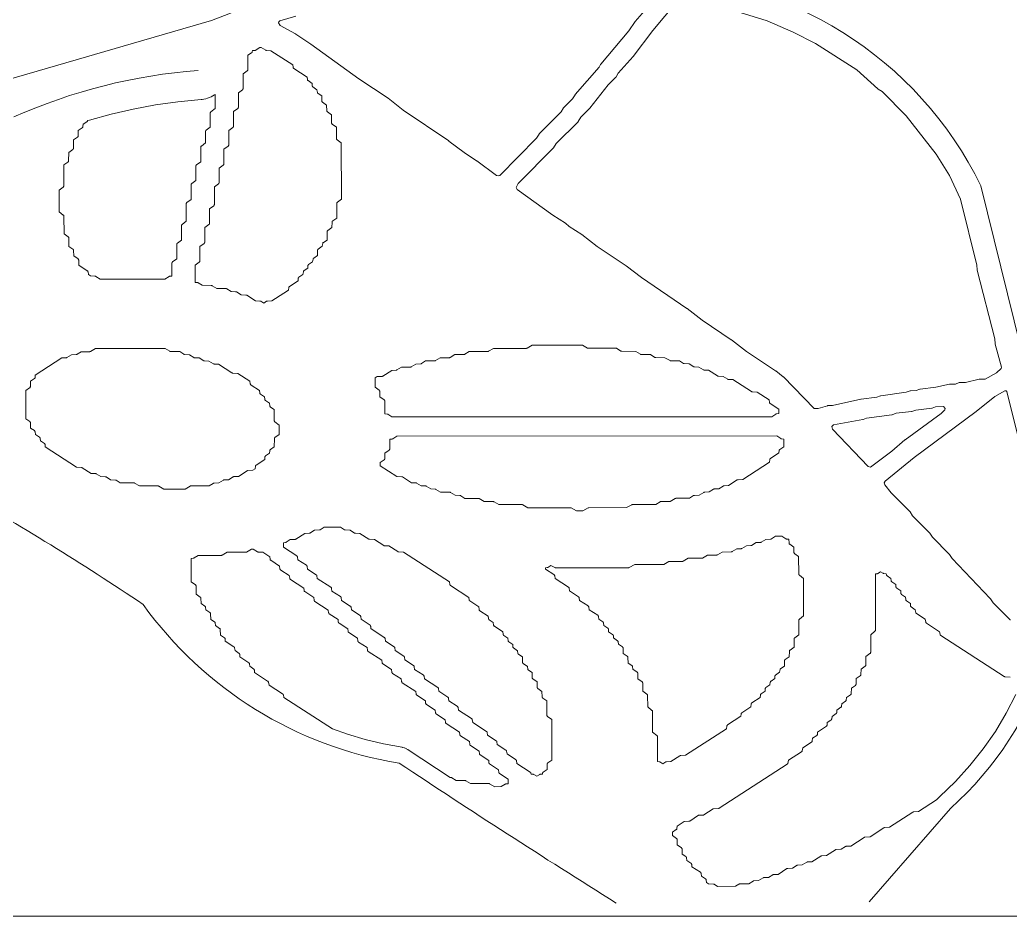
# Model space of a CAD drawing. Header units: inches. Extents: x 36 to 190, y -75 to 56.
# Drawn here: x 105.73 to 120.81, y -28.69 to -15.04 of the extents above; entities that cross this region are included whole.
import ezdxf

# ---------------------------------------------------------------- set-up
doc = ezdxf.new("R2010")
doc.units = ezdxf.units.IN
doc.layers.add('01_ORIGINAL_CAD', color=7, linetype='CONTINUOUS', lineweight=20)
doc.layers.add('03_ADDED_AREAS_SAME_COMPOSITION', color=7, linetype='CONTINUOUS', lineweight=15)

# ---------------------------------------------------------------- blocks, each defined once
blk = doc.blocks.new('05_SAND_DOLLAR')
at = {"layer": '01_ORIGINAL_CAD'}
blk.add_line((71.442, 17.312), (36.248, 17.312), dxfattribs=at)
for points in [[(53.65, 30.945, -0.14301), (60.243, 31.63, -0.286424), (65.36, 28.431), (66.481, 23.89, -0.272091), (64.9, 18.954), (63.661, 17.533)], [(53.65, 30.945), (50.4, 30.004), (48.095, 29.84), (45.427, 29.473), (42.376, 26.597), (41.758, 26.597, -0.10797), (36.248, 22.954)]]:
    blk.add_lwpolyline(points, format="xyb", dxfattribs=at)
for centre, radius, start, end in [((54.073, 21.787), 8.422, 94.2501, 114.0352), ((27.349, -15.654), 45.391, 56.1832, 60.407), ((57.468, 25.543), 5.979, 215.6658, 260.7622), ((129.159, 128.7), 131.041, 236.3299, 238.04792)]:
    blk.add_arc(centre, radius, start, end, dxfattribs=at)
at = {"layer": '03_ADDED_AREAS_SAME_COMPOSITION'}
for points in [[(60.277, 31.137), (60.101, 30.932), (60.099, 30.93), (60.003, 30.788), (59.576, 30.282), (59.574, 30.28), (59.573, 30.277), (59.552, 30.237), (59.187, 29.821), (59.184, 29.817), (59.147, 29.756), (59.013, 29.622), (59.011, 29.619), (59.009, 29.617), (58.972, 29.556), (58.64, 29.224), (58.638, 29.222), (58.637, 29.219), (58.597, 29.156), (58.038, 28.589), (58.02, 28.581), (57.99, 28.587), (57.688, 28.812), (57.686, 28.813), (57.494, 28.935), (57.263, 29.112), (57.262, 29.113), (56.569, 29.584), (56.338, 29.762), (56.337, 29.763), (55.894, 30.06), (55.163, 30.587), (55.162, 30.588), (54.932, 30.741), (54.93, 30.742), (54.695, 30.873), (54.671, 30.911), (54.676, 30.926), (54.693, 30.94), (54.935, 31.015)], [(61.631, 31.091), (62.11, 30.94), (62.502, 30.771), (62.844, 30.599), (63.474, 30.196), (63.791, 29.905), (63.795, 29.902), (63.856, 29.865), (64.223, 29.498), (64.68, 28.914), (64.881, 28.587), (65.048, 28.225), (65.299, 27.22), (65.303, 27.152), (65.303, 27.149), (65.303, 27.147), (65.573, 26.1), (65.578, 26.027), (65.578, 26.024), (65.578, 26.022), (65.673, 25.672), (65.672, 25.648), (65.596, 25.582), (65.424, 25.488), (65.34, 25.486), (65.335, 25.485), (65.128, 25.438), (65.04, 25.436), (65.038, 25.435), (65.035, 25.435), (65.032, 25.434), (64.976, 25.413), (64.89, 25.411), (64.885, 25.41), (64.677, 25.363), (64.438, 25.335), (64.435, 25.335), (64.432, 25.334), (64.376, 25.313), (64.29, 25.311), (64.288, 25.31), (64.285, 25.31), (64.282, 25.309), (64.225, 25.288), (63.838, 25.235), (63.835, 25.235), (63.832, 25.234), (63.775, 25.213), (63.538, 25.185), (63.536, 25.185), (63.103, 25.088), (63.034, 25.084), (63.031, 25.084), (63.028, 25.083), (62.882, 25.039), (62.823, 25.039), (62.356, 25.521), (62.353, 25.524), (62.238, 25.612), (62.237, 25.613), (61.794, 25.909), (61.563, 26.087), (61.562, 26.088), (61.119, 26.384), (60.888, 26.562), (60.887, 26.563), (60.194, 27.034), (59.963, 27.212), (59.962, 27.213), (59.519, 27.509), (59.288, 27.687), (59.286, 27.688), (59.095, 27.809), (59.04, 27.86), (59.036, 27.863), (58.844, 27.985), (58.305, 28.374), (58.29, 28.406), (58.317, 28.468), (58.854, 29.006), (58.856, 29.008), (58.857, 29.01), (58.897, 29.074), (59.229, 29.406), (59.231, 29.408), (59.232, 29.41), (59.272, 29.474), (59.406, 29.608), (59.408, 29.61), (59.69, 29.966), (59.806, 30.083), (59.808, 30.086), (59.81, 30.088), (59.841, 30.143), (60.068, 30.397), (60.069, 30.399), (60.366, 30.792), (60.732, 31.232)], [(65.807, 21.819), (65.806, 21.822), (65.804, 21.824), (65.547, 22.081), (65.507, 22.144), (65.506, 22.147), (65.504, 22.149), (64.922, 22.755), (64.882, 22.819), (64.881, 22.822), (64.879, 22.824), (64.622, 23.081), (64.585, 23.142), (64.583, 23.144), (64.581, 23.147), (64.322, 23.406), (64.285, 23.467), (64.283, 23.469), (64.281, 23.472), (63.996, 23.757), (63.9, 23.877), (63.888, 23.908), (63.902, 23.936), (64.345, 24.296), (65.288, 24.993), (65.289, 24.993), (65.573, 25.223), (65.723, 25.307), (65.744, 25.307), (65.758, 25.298), (66.198, 23.525)], [(65.894, 20.687), (65.747, 20.401), (65.582, 20.125), (65.397, 19.86), (65.195, 19.606), (64.974, 19.365), (64.73, 19.131), (64.729, 19.13), (64.716, 19.116), (64.715, 19.115), (64.686, 19.082), (64.412, 18.904), (64.339, 18.9), (64.336, 18.9), (64.332, 18.899), (64.329, 18.898), (64.327, 18.896), (63.97, 18.666), (63.896, 18.661), (63.893, 18.661), (63.89, 18.66), (63.887, 18.659), (63.884, 18.658), (63.674, 18.522), (63.594, 18.515), (63.591, 18.514), (63.588, 18.513), (63.586, 18.512), (63.583, 18.511), (63.38, 18.379), (63.314, 18.377), (63.311, 18.377), (63.308, 18.376), (63.305, 18.375), (63.302, 18.374), (63.232, 18.331), (63.159, 18.327), (63.156, 18.327), (63.153, 18.326), (63.15, 18.325), (63.147, 18.323), (63.011, 18.236), (62.938, 18.232), (62.934, 18.231), (62.931, 18.23), (62.928, 18.229), (62.926, 18.228), (62.79, 18.14), (62.724, 18.139), (62.721, 18.138), (62.718, 18.138), (62.715, 18.136), (62.712, 18.135), (62.643, 18.093), (62.577, 18.091), (62.574, 18.09), (62.57, 18.09), (62.567, 18.089), (62.565, 18.087), (62.495, 18.045), (62.421, 18.04), (62.418, 18.04), (62.415, 18.039), (62.412, 18.038), (62.409, 18.037), (62.274, 17.949), (62.208, 17.947), (62.205, 17.947), (62.202, 17.946), (62.199, 17.945), (62.196, 17.944), (62.126, 17.902), (62.06, 17.9), (62.057, 17.899), (62.054, 17.899), (62.051, 17.898), (62.048, 17.896), (61.978, 17.854), (61.905, 17.849), (61.902, 17.849), (61.899, 17.848), (61.896, 17.847), (61.893, 17.845), (61.831, 17.806), (61.692, 17.804), (61.689, 17.804), (61.685, 17.803), (61.682, 17.802), (61.679, 17.8), (61.625, 17.767), (61.352, 17.766), (61.302, 17.798), (61.299, 17.799), (61.296, 17.8), (61.293, 17.801), (61.29, 17.801), (61.217, 17.805), (61.183, 17.827), (61.181, 17.862), (61.18, 17.865), (61.18, 17.868), (61.178, 17.871), (61.177, 17.874), (61.175, 17.876), (61.173, 17.878), (61.17, 17.88), (61.108, 17.923), (61.103, 17.963), (61.102, 17.966), (61.101, 17.969), (61.1, 17.972), (61.098, 17.974), (61.096, 17.977), (61.094, 17.979), (61.092, 17.981), (60.961, 18.066), (60.959, 18.1), (60.958, 18.103), (60.957, 18.106), (60.956, 18.109), (60.954, 18.112), (60.953, 18.115), (60.95, 18.117), (60.948, 18.119), (60.886, 18.161), (60.88, 18.202), (60.88, 18.205), (60.879, 18.208), (60.878, 18.21), (60.876, 18.213), (60.874, 18.215), (60.872, 18.217), (60.869, 18.219), (60.813, 18.256), (60.813, 18.332), (60.812, 18.335), (60.812, 18.339), (60.811, 18.342), (60.809, 18.345), (60.807, 18.347), (60.805, 18.35), (60.802, 18.352), (60.739, 18.398), (60.738, 18.475), (60.738, 18.479), (60.737, 18.482), (60.736, 18.485), (60.735, 18.488), (60.733, 18.491), (60.731, 18.493), (60.728, 18.495), (60.665, 18.541), (60.665, 18.589), (60.725, 18.63), (60.727, 18.632), (60.729, 18.634), (60.731, 18.637), (60.733, 18.64), (60.734, 18.643), (60.735, 18.646), (60.735, 18.649), (60.738, 18.683), (60.845, 18.753), (60.918, 18.757), (60.921, 18.757), (60.924, 18.758), (60.927, 18.759), (60.93, 18.761), (61.065, 18.848), (61.131, 18.85), (61.134, 18.85), (61.138, 18.851), (61.141, 18.852), (61.144, 18.854), (61.287, 18.944), (61.367, 18.951), (61.37, 18.952), (61.373, 18.953), (61.376, 18.954), (61.379, 18.955), (62.411, 19.624), (62.413, 19.626), (62.416, 19.628), (62.418, 19.63), (62.419, 19.633), (62.421, 19.636), (62.421, 19.639), (62.431, 19.685), (62.632, 19.815), (62.634, 19.817), (62.637, 19.819), (62.639, 19.821), (62.64, 19.824), (62.642, 19.827), (62.642, 19.83), (62.652, 19.876), (62.784, 19.962), (62.786, 19.964), (62.789, 19.966), (62.791, 19.968), (62.792, 19.971), (62.794, 19.974), (62.795, 19.977), (62.795, 19.98), (62.8, 20.02), (62.862, 20.062), (62.864, 20.064), (62.867, 20.067), (62.869, 20.069), (62.87, 20.072), (62.871, 20.075), (62.872, 20.078), (62.873, 20.081), (62.875, 20.116), (63.009, 20.205), (63.011, 20.207), (63.014, 20.21), (63.016, 20.212), (63.017, 20.215), (63.019, 20.218), (63.02, 20.221), (63.02, 20.225), (63.022, 20.259), (63.079, 20.296), (63.081, 20.298), (63.083, 20.3), (63.085, 20.302), (63.087, 20.305), (63.088, 20.308), (63.089, 20.311), (63.09, 20.314), (63.095, 20.354), (63.156, 20.396), (63.159, 20.398), (63.161, 20.401), (63.163, 20.403), (63.165, 20.406), (63.166, 20.409), (63.167, 20.412), (63.167, 20.415), (63.169, 20.45), (63.23, 20.492), (63.232, 20.494), (63.235, 20.496), (63.237, 20.499), (63.238, 20.502), (63.239, 20.505), (63.24, 20.508), (63.241, 20.511), (63.243, 20.545), (63.299, 20.583), (63.302, 20.584), (63.304, 20.586), (63.306, 20.589), (63.307, 20.591), (63.309, 20.594), (63.31, 20.597), (63.31, 20.6), (63.316, 20.641), (63.377, 20.683), (63.38, 20.685), (63.382, 20.687), (63.384, 20.69), (63.386, 20.693), (63.387, 20.696), (63.387, 20.699), (63.388, 20.703), (63.39, 20.785), (63.45, 20.826), (63.453, 20.828), (63.455, 20.831), (63.457, 20.833), (63.459, 20.836), (63.46, 20.839), (63.461, 20.843), (63.461, 20.846), (63.464, 20.928), (63.524, 20.969), (63.526, 20.971), (63.529, 20.974), (63.531, 20.976), (63.532, 20.979), (63.534, 20.982), (63.534, 20.986), (63.535, 20.989), (63.537, 21.071), (63.6, 21.118), (63.603, 21.12), (63.605, 21.122), (63.607, 21.125), (63.608, 21.128), (63.609, 21.131), (63.61, 21.135), (63.61, 21.138), (63.611, 21.263), (63.673, 21.309), (63.676, 21.311), (63.678, 21.313), (63.68, 21.316), (63.682, 21.319), (63.683, 21.322), (63.683, 21.326), (63.684, 21.329), (63.684, 21.597), (63.748, 21.649), (63.75, 21.651), (63.752, 21.653), (63.754, 21.656), (63.755, 21.659), (63.756, 21.662), (63.757, 21.665), (63.757, 21.668), (63.755, 22.524), (63.779, 22.525), (63.782, 22.525), (63.785, 22.526), (63.788, 22.527), (63.791, 22.529), (63.835, 22.555), (63.866, 22.535), (63.869, 22.533), (63.873, 22.532), (63.877, 22.531), (63.921, 22.526), (63.924, 22.507), (63.925, 22.504), (63.926, 22.501), (63.928, 22.498), (63.93, 22.496), (63.932, 22.493), (63.935, 22.491), (63.992, 22.454), (63.994, 22.42), (63.994, 22.417), (63.995, 22.413), (63.997, 22.41), (63.998, 22.408), (64, 22.405), (64.002, 22.403), (64.005, 22.401), (64.066, 22.359), (64.068, 22.324), (64.069, 22.321), (64.069, 22.318), (64.071, 22.315), (64.072, 22.312), (64.074, 22.31), (64.076, 22.307), (64.079, 22.305), (64.14, 22.264), (64.142, 22.229), (64.143, 22.226), (64.144, 22.223), (64.145, 22.22), (64.146, 22.217), (64.148, 22.214), (64.151, 22.212), (64.153, 22.21), (64.214, 22.168), (64.216, 22.134), (64.217, 22.13), (64.218, 22.127), (64.219, 22.124), (64.22, 22.121), (64.222, 22.119), (64.225, 22.117), (64.227, 22.115), (64.288, 22.073), (64.291, 22.038), (64.291, 22.035), (64.292, 22.032), (64.293, 22.029), (64.295, 22.026), (64.297, 22.024), (64.299, 22.021), (64.301, 22.019), (64.363, 21.977), (64.369, 21.936), (64.369, 21.933), (64.37, 21.931), (64.372, 21.928), (64.373, 21.925), (64.375, 21.923), (64.377, 21.921), (64.38, 21.919), (64.512, 21.833), (64.522, 21.787), (64.523, 21.784), (64.524, 21.781), (64.526, 21.779), (64.528, 21.776), (64.531, 21.774), (64.533, 21.772), (64.733, 21.643), (64.739, 21.603), (64.739, 21.6), (64.74, 21.597), (64.742, 21.594), (64.743, 21.591), (64.745, 21.589), (64.748, 21.587), (64.75, 21.585), (65.717, 20.961), (65.72, 20.96), (65.722, 20.959), (65.725, 20.958), (65.728, 20.957), (65.808, 20.95)]]:
    blk.add_lwpolyline(points, dxfattribs=at)
for points in [[(54.478, 30.493), (54.481, 30.491), (54.484, 30.49), (54.487, 30.489), (54.49, 30.489), (54.556, 30.487), (54.886, 30.274), (54.892, 30.234), (54.892, 30.231), (54.893, 30.228), (54.894, 30.226), (54.896, 30.223), (54.898, 30.221), (54.9, 30.219), (54.903, 30.217), (55.107, 30.084), (55.11, 30.05), (55.11, 30.047), (55.111, 30.043), (55.112, 30.041), (55.114, 30.038), (55.116, 30.035), (55.118, 30.033), (55.121, 30.031), (55.181, 29.989), (55.184, 29.954), (55.184, 29.951), (55.185, 29.948), (55.186, 29.945), (55.188, 29.942), (55.19, 29.94), (55.192, 29.937), (55.195, 29.935), (55.256, 29.893), (55.262, 29.853), (55.263, 29.85), (55.264, 29.847), (55.265, 29.844), (55.266, 29.842), (55.268, 29.839), (55.271, 29.837), (55.273, 29.835), (55.329, 29.799), (55.33, 29.722), (55.33, 29.719), (55.331, 29.716), (55.332, 29.713), (55.333, 29.71), (55.335, 29.707), (55.338, 29.705), (55.34, 29.702), (55.403, 29.656), (55.406, 29.574), (55.407, 29.57), (55.408, 29.567), (55.409, 29.564), (55.41, 29.561), (55.412, 29.558), (55.415, 29.556), (55.417, 29.554), (55.477, 29.513), (55.479, 29.388), (55.479, 29.385), (55.479, 29.382), (55.481, 29.379), (55.482, 29.376), (55.484, 29.373), (55.486, 29.371), (55.489, 29.368), (55.552, 29.322), (55.553, 29.15), (55.553, 29.147), (55.554, 29.143), (55.555, 29.14), (55.557, 29.137), (55.559, 29.135), (55.561, 29.132), (55.563, 29.13), (55.626, 29.084), (55.629, 28.225), (55.566, 28.179), (55.564, 28.176), (55.561, 28.174), (55.56, 28.171), (55.558, 28.168), (55.557, 28.165), (55.556, 28.162), (55.556, 28.158), (55.556, 27.939), (55.496, 27.898), (55.494, 27.896), (55.491, 27.893), (55.489, 27.891), (55.488, 27.888), (55.486, 27.884), (55.486, 27.881), (55.485, 27.878), (55.483, 27.795), (55.42, 27.749), (55.417, 27.747), (55.415, 27.744), (55.413, 27.742), (55.412, 27.739), (55.411, 27.736), (55.41, 27.732), (55.41, 27.729), (55.409, 27.605), (55.354, 27.568), (55.351, 27.567), (55.349, 27.565), (55.347, 27.562), (55.345, 27.56), (55.344, 27.557), (55.343, 27.554), (55.343, 27.551), (55.337, 27.51), (55.276, 27.468), (55.273, 27.466), (55.271, 27.464), (55.269, 27.461), (55.267, 27.458), (55.266, 27.455), (55.265, 27.452), (55.265, 27.448), (55.263, 27.367), (55.207, 27.33), (55.204, 27.328), (55.202, 27.326), (55.2, 27.324), (55.199, 27.321), (55.197, 27.318), (55.196, 27.315), (55.196, 27.312), (55.19, 27.272), (55.129, 27.23), (55.126, 27.228), (55.124, 27.225), (55.122, 27.223), (55.121, 27.22), (55.119, 27.217), (55.119, 27.214), (55.118, 27.211), (55.116, 27.176), (55.06, 27.139), (55.057, 27.137), (55.055, 27.135), (55.053, 27.133), (55.051, 27.13), (55.05, 27.127), (55.049, 27.124), (55.049, 27.121), (55.043, 27.081), (54.982, 27.039), (54.979, 27.037), (54.977, 27.034), (54.975, 27.032), (54.973, 27.029), (54.972, 27.026), (54.971, 27.023), (54.971, 27.02), (54.969, 26.985), (54.839, 26.9), (54.836, 26.898), (54.834, 26.896), (54.832, 26.894), (54.831, 26.891), (54.829, 26.889), (54.828, 26.886), (54.828, 26.883), (54.822, 26.843), (54.623, 26.713), (54.567, 26.677), (54.502, 26.676), (54.499, 26.675), (54.496, 26.675), (54.493, 26.673), (54.49, 26.672), (54.445, 26.645), (54.4, 26.672), (54.397, 26.673), (54.394, 26.674), (54.391, 26.675), (54.388, 26.675), (54.322, 26.677), (54.186, 26.764), (54.183, 26.766), (54.18, 26.767), (54.177, 26.768), (54.174, 26.768), (54.1, 26.772), (54.03, 26.815), (54.028, 26.816), (54.025, 26.817), (54.021, 26.818), (54.018, 26.818), (53.952, 26.82), (53.883, 26.862), (53.88, 26.864), (53.877, 26.865), (53.873, 26.866), (53.87, 26.866), (53.73, 26.868), (53.661, 26.91), (53.658, 26.912), (53.655, 26.913), (53.652, 26.913), (53.648, 26.914), (53.509, 26.916), (53.447, 26.955), (53.444, 26.956), (53.441, 26.958), (53.439, 26.958), (53.436, 26.959), (53.403, 26.961), (53.402, 27.222), (53.465, 27.268), (53.467, 27.27), (53.47, 27.273), (53.472, 27.276), (53.473, 27.279), (53.474, 27.282), (53.475, 27.285), (53.475, 27.288), (53.475, 27.508), (53.538, 27.554), (53.54, 27.557), (53.543, 27.559), (53.545, 27.562), (53.546, 27.565), (53.547, 27.568), (53.548, 27.571), (53.548, 27.575), (53.548, 27.795), (53.611, 27.841), (53.613, 27.843), (53.616, 27.845), (53.618, 27.848), (53.619, 27.851), (53.62, 27.854), (53.621, 27.858), (53.621, 27.861), (53.621, 28.081), (53.684, 28.127), (53.686, 28.129), (53.689, 28.132), (53.691, 28.134), (53.692, 28.137), (53.693, 28.141), (53.694, 28.144), (53.694, 28.147), (53.694, 28.415), (53.757, 28.461), (53.759, 28.463), (53.762, 28.466), (53.763, 28.469), (53.765, 28.472), (53.766, 28.475), (53.767, 28.478), (53.767, 28.481), (53.767, 28.701), (53.83, 28.747), (53.832, 28.75), (53.835, 28.752), (53.836, 28.755), (53.838, 28.758), (53.839, 28.761), (53.84, 28.764), (53.84, 28.768), (53.84, 28.988), (53.903, 29.034), (53.905, 29.036), (53.908, 29.038), (53.909, 29.041), (53.911, 29.044), (53.912, 29.047), (53.913, 29.051), (53.913, 29.054), (53.913, 29.274), (53.976, 29.32), (53.978, 29.322), (53.981, 29.325), (53.982, 29.327), (53.984, 29.33), (53.985, 29.334), (53.986, 29.337), (53.986, 29.34), (53.986, 29.56), (54.049, 29.606), (54.051, 29.609), (54.054, 29.611), (54.055, 29.614), (54.057, 29.617), (54.058, 29.62), (54.059, 29.623), (54.059, 29.627), (54.059, 29.847), (54.122, 29.893), (54.124, 29.895), (54.126, 29.897), (54.128, 29.9), (54.13, 29.903), (54.131, 29.906), (54.132, 29.91), (54.132, 29.913), (54.132, 30.133), (54.195, 30.179), (54.197, 30.181), (54.199, 30.184), (54.201, 30.186), (54.203, 30.189), (54.204, 30.193), (54.205, 30.196), (54.205, 30.199), (54.205, 30.419), (54.261, 30.455), (54.263, 30.457), (54.266, 30.459), (54.268, 30.462), (54.269, 30.465), (54.27, 30.468), (54.271, 30.471), (54.274, 30.488), (54.303, 30.489), (54.306, 30.489), (54.309, 30.49), (54.312, 30.491), (54.315, 30.492), (54.384, 30.535), (54.409, 30.535)], [(51.764, 29.422), (51.792, 29.431), (52.124, 29.522), (52.459, 29.599), (52.797, 29.661), (53.138, 29.709), (53.491, 29.743), (53.492, 29.743), (53.506, 29.745), (53.507, 29.745), (53.533, 29.749), (53.535, 29.749), (53.563, 29.756), (53.564, 29.756), (53.589, 29.764), (53.591, 29.764), (53.618, 29.774), (53.619, 29.775), (53.643, 29.786), (53.645, 29.786), (53.67, 29.8), (53.671, 29.801), (53.694, 29.815), (53.695, 29.815), (53.705, 29.822), (53.705, 29.607), (53.641, 29.556), (53.638, 29.553), (53.636, 29.551), (53.634, 29.548), (53.633, 29.545), (53.632, 29.542), (53.631, 29.539), (53.631, 29.536), (53.632, 29.321), (53.569, 29.275), (53.567, 29.273), (53.564, 29.27), (53.562, 29.268), (53.561, 29.265), (53.56, 29.262), (53.559, 29.258), (53.559, 29.255), (53.559, 29.083), (53.496, 29.036), (53.493, 29.034), (53.491, 29.032), (53.489, 29.029), (53.488, 29.026), (53.487, 29.023), (53.486, 29.02), (53.486, 29.016), (53.486, 28.796), (53.423, 28.75), (53.42, 28.748), (53.418, 28.746), (53.416, 28.743), (53.415, 28.74), (53.414, 28.737), (53.413, 28.733), (53.413, 28.73), (53.413, 28.51), (53.35, 28.464), (53.347, 28.462), (53.345, 28.459), (53.343, 28.456), (53.342, 28.453), (53.341, 28.45), (53.34, 28.447), (53.34, 28.444), (53.34, 28.224), (53.277, 28.177), (53.274, 28.175), (53.272, 28.173), (53.27, 28.17), (53.269, 28.167), (53.268, 28.164), (53.267, 28.161), (53.267, 28.157), (53.267, 27.89), (53.204, 27.843), (53.202, 27.841), (53.199, 27.839), (53.197, 27.836), (53.196, 27.833), (53.195, 27.83), (53.194, 27.827), (53.194, 27.823), (53.194, 27.603), (53.131, 27.557), (53.129, 27.555), (53.126, 27.553), (53.124, 27.55), (53.123, 27.547), (53.122, 27.544), (53.121, 27.54), (53.121, 27.537), (53.121, 27.317), (53.058, 27.271), (53.056, 27.269), (53.053, 27.266), (53.051, 27.263), (53.05, 27.26), (53.049, 27.257), (53.048, 27.254), (53.048, 27.251), (53.048, 27.057), (53.015, 27.054), (53.012, 27.054), (53.009, 27.053), (53.007, 27.052), (53.004, 27.05), (52.942, 27.011), (51.958, 27.01), (51.888, 27.052), (51.885, 27.054), (51.882, 27.055), (51.879, 27.056), (51.876, 27.056), (51.81, 27.058), (51.776, 27.08), (51.771, 27.12), (51.77, 27.123), (51.769, 27.126), (51.768, 27.129), (51.766, 27.131), (51.764, 27.134), (51.762, 27.136), (51.76, 27.137), (51.63, 27.222), (51.629, 27.298), (51.629, 27.301), (51.628, 27.305), (51.627, 27.308), (51.625, 27.311), (51.623, 27.313), (51.621, 27.316), (51.619, 27.318), (51.555, 27.364), (51.552, 27.447), (51.552, 27.45), (51.551, 27.453), (51.55, 27.456), (51.548, 27.459), (51.546, 27.462), (51.544, 27.464), (51.541, 27.466), (51.481, 27.508), (51.48, 27.632), (51.48, 27.635), (51.479, 27.638), (51.478, 27.642), (51.477, 27.645), (51.475, 27.647), (51.473, 27.65), (51.47, 27.652), (51.407, 27.698), (51.405, 27.966), (51.405, 27.969), (51.404, 27.972), (51.403, 27.976), (51.402, 27.978), (51.4, 27.981), (51.398, 27.984), (51.395, 27.986), (51.332, 28.032), (51.331, 28.366), (51.394, 28.412), (51.396, 28.414), (51.399, 28.417), (51.4, 28.42), (51.402, 28.423), (51.403, 28.426), (51.404, 28.429), (51.404, 28.432), (51.404, 28.748), (51.464, 28.789), (51.466, 28.791), (51.469, 28.793), (51.471, 28.796), (51.472, 28.799), (51.473, 28.802), (51.474, 28.805), (51.474, 28.809), (51.477, 28.939), (51.54, 28.985), (51.542, 28.987), (51.545, 28.99), (51.546, 28.992), (51.548, 28.995), (51.549, 28.998), (51.55, 29.002), (51.55, 29.005), (51.55, 29.129), (51.61, 29.17), (51.613, 29.172), (51.615, 29.175), (51.617, 29.178), (51.619, 29.181), (51.62, 29.184), (51.621, 29.187), (51.621, 29.19), (51.623, 29.272), (51.684, 29.314), (51.686, 29.316), (51.688, 29.318), (51.69, 29.32), (51.692, 29.323), (51.693, 29.326), (51.694, 29.329), (51.694, 29.333), (51.696, 29.367), (51.753, 29.404), (51.755, 29.406), (51.758, 29.408), (51.759, 29.411), (51.761, 29.413), (51.762, 29.416), (51.763, 29.419)], [(52.946, 25.953), (53.015, 25.911), (53.018, 25.91), (53.021, 25.909), (53.024, 25.908), (53.028, 25.908), (53.167, 25.906), (53.229, 25.866), (53.232, 25.865), (53.235, 25.864), (53.238, 25.863), (53.241, 25.863), (53.314, 25.858), (53.384, 25.816), (53.387, 25.814), (53.39, 25.813), (53.393, 25.813), (53.397, 25.812), (53.463, 25.811), (53.532, 25.768), (53.535, 25.767), (53.538, 25.766), (53.541, 25.765), (53.545, 25.765), (53.61, 25.763), (53.68, 25.721), (53.683, 25.719), (53.686, 25.718), (53.689, 25.717), (53.692, 25.717), (53.758, 25.715), (53.962, 25.584), (53.964, 25.582), (53.967, 25.581), (53.97, 25.58), (53.973, 25.58), (54.053, 25.573), (54.236, 25.455), (54.241, 25.415), (54.242, 25.412), (54.243, 25.409), (54.244, 25.406), (54.246, 25.404), (54.248, 25.401), (54.25, 25.399), (54.252, 25.397), (54.383, 25.312), (54.385, 25.278), (54.386, 25.275), (54.387, 25.272), (54.388, 25.269), (54.39, 25.266), (54.391, 25.263), (54.394, 25.261), (54.396, 25.259), (54.457, 25.217), (54.46, 25.183), (54.46, 25.179), (54.461, 25.176), (54.462, 25.173), (54.464, 25.171), (54.466, 25.168), (54.468, 25.166), (54.47, 25.164), (54.532, 25.121), (54.538, 25.081), (54.538, 25.078), (54.539, 25.075), (54.541, 25.072), (54.542, 25.07), (54.544, 25.067), (54.546, 25.065), (54.549, 25.063), (54.605, 25.027), (54.606, 24.855), (54.606, 24.852), (54.607, 24.849), (54.608, 24.845), (54.609, 24.842), (54.611, 24.84), (54.614, 24.837), (54.616, 24.835), (54.679, 24.789), (54.68, 24.646), (54.617, 24.6), (54.614, 24.597), (54.612, 24.595), (54.61, 24.592), (54.609, 24.589), (54.608, 24.586), (54.607, 24.583), (54.607, 24.579), (54.606, 24.455), (54.547, 24.414), (54.544, 24.412), (54.542, 24.41), (54.54, 24.407), (54.538, 24.404), (54.537, 24.401), (54.536, 24.398), (54.536, 24.395), (54.534, 24.36), (54.473, 24.319), (54.47, 24.317), (54.468, 24.314), (54.466, 24.312), (54.465, 24.309), (54.463, 24.306), (54.463, 24.303), (54.462, 24.3), (54.46, 24.265), (54.33, 24.18), (54.328, 24.178), (54.325, 24.176), (54.323, 24.174), (54.322, 24.171), (54.32, 24.169), (54.319, 24.166), (54.319, 24.163), (54.314, 24.123), (54.279, 24.1), (54.206, 24.096), (54.203, 24.096), (54.2, 24.095), (54.197, 24.094), (54.194, 24.092), (54.059, 24.005), (53.993, 24.003), (53.99, 24.003), (53.987, 24.002), (53.984, 24.001), (53.981, 24), (53.911, 23.957), (53.845, 23.955), (53.842, 23.955), (53.839, 23.954), (53.836, 23.953), (53.833, 23.952), (53.763, 23.909), (53.69, 23.905), (53.687, 23.905), (53.684, 23.904), (53.681, 23.903), (53.678, 23.901), (53.616, 23.862), (53.337, 23.861), (53.334, 23.861), (53.331, 23.861), (53.328, 23.859), (53.325, 23.858), (53.248, 23.814), (52.927, 23.814), (52.849, 23.858), (52.846, 23.859), (52.843, 23.86), (52.84, 23.861), (52.837, 23.861), (52.557, 23.861), (52.48, 23.905), (52.477, 23.907), (52.474, 23.908), (52.471, 23.908), (52.468, 23.909), (52.262, 23.909), (52.201, 23.948), (52.198, 23.95), (52.195, 23.951), (52.192, 23.952), (52.189, 23.952), (52.115, 23.956), (52.045, 23.999), (52.042, 24), (52.039, 24.001), (52.036, 24.002), (52.033, 24.002), (51.967, 24.004), (51.897, 24.046), (51.894, 24.048), (51.891, 24.049), (51.888, 24.05), (51.885, 24.05), (51.819, 24.052), (51.683, 24.139), (51.68, 24.14), (51.677, 24.142), (51.674, 24.142), (51.671, 24.143), (51.598, 24.147), (51.12, 24.455), (51.118, 24.489), (51.118, 24.492), (51.117, 24.495), (51.115, 24.498), (51.114, 24.501), (51.112, 24.504), (51.11, 24.506), (51.107, 24.508), (51.046, 24.55), (51.044, 24.584), (51.043, 24.588), (51.043, 24.591), (51.041, 24.594), (51.04, 24.596), (51.038, 24.599), (51.036, 24.601), (51.033, 24.603), (50.971, 24.646), (50.966, 24.686), (50.965, 24.689), (50.964, 24.692), (50.963, 24.695), (50.961, 24.697), (50.959, 24.7), (50.957, 24.702), (50.955, 24.704), (50.898, 24.74), (50.895, 24.822), (50.895, 24.825), (50.894, 24.829), (50.893, 24.832), (50.892, 24.835), (50.89, 24.837), (50.887, 24.84), (50.885, 24.842), (50.825, 24.883), (50.823, 25.312), (50.883, 25.353), (50.886, 25.355), (50.888, 25.357), (50.89, 25.36), (50.892, 25.363), (50.893, 25.366), (50.893, 25.369), (50.894, 25.373), (50.896, 25.455), (50.956, 25.496), (50.959, 25.498), (50.961, 25.5), (50.963, 25.503), (50.965, 25.506), (50.966, 25.509), (50.967, 25.512), (50.967, 25.515), (50.969, 25.549), (51.371, 25.81), (51.436, 25.811), (51.44, 25.812), (51.443, 25.812), (51.446, 25.814), (51.449, 25.815), (51.518, 25.858), (51.592, 25.862), (51.595, 25.862), (51.598, 25.863), (51.601, 25.864), (51.604, 25.866), (51.666, 25.905), (51.797, 25.905), (51.8, 25.906), (51.803, 25.906), (51.806, 25.907), (51.809, 25.909), (51.886, 25.953)], [(59.297, 26.004), (59.374, 25.96), (59.377, 25.959), (59.38, 25.958), (59.383, 25.957), (59.386, 25.957), (59.813, 25.957), (59.883, 25.915), (59.886, 25.913), (59.889, 25.912), (59.892, 25.911), (59.895, 25.911), (60.109, 25.909), (60.178, 25.867), (60.181, 25.865), (60.184, 25.864), (60.187, 25.864), (60.191, 25.863), (60.33, 25.861), (60.4, 25.819), (60.403, 25.818), (60.406, 25.817), (60.409, 25.816), (60.412, 25.816), (60.552, 25.814), (60.63, 25.77), (60.633, 25.768), (60.636, 25.767), (60.639, 25.767), (60.642, 25.767), (60.774, 25.766), (60.836, 25.727), (60.838, 25.725), (60.841, 25.724), (60.844, 25.723), (60.847, 25.723), (60.921, 25.719), (60.991, 25.676), (60.994, 25.675), (60.997, 25.674), (61, 25.673), (61.003, 25.673), (61.069, 25.671), (61.139, 25.629), (61.142, 25.627), (61.145, 25.626), (61.148, 25.626), (61.151, 25.625), (61.217, 25.623), (61.353, 25.536), (61.356, 25.535), (61.359, 25.534), (61.362, 25.533), (61.365, 25.532), (61.439, 25.528), (61.509, 25.486), (61.511, 25.484), (61.514, 25.483), (61.518, 25.483), (61.521, 25.482), (61.586, 25.48), (61.871, 25.298), (61.873, 25.296), (61.876, 25.295), (61.879, 25.294), (61.883, 25.294), (61.956, 25.29), (62.138, 25.172), (62.144, 25.132), (62.144, 25.129), (62.145, 25.126), (62.147, 25.124), (62.148, 25.121), (62.15, 25.119), (62.152, 25.117), (62.155, 25.115), (62.285, 25.031), (62.285, 24.962), (62.252, 24.959), (62.249, 24.958), (62.246, 24.958), (62.244, 24.957), (62.241, 24.955), (62.179, 24.916), (61.318, 24.915), (56.395, 24.913), (56.333, 24.952), (56.33, 24.954), (56.327, 24.955), (56.325, 24.956), (56.322, 24.956), (56.289, 24.959), (56.288, 25.153), (56.287, 25.156), (56.287, 25.16), (56.286, 25.163), (56.284, 25.166), (56.282, 25.168), (56.28, 25.171), (56.277, 25.173), (56.214, 25.219), (56.211, 25.302), (56.211, 25.305), (56.21, 25.308), (56.209, 25.311), (56.207, 25.314), (56.205, 25.317), (56.203, 25.319), (56.2, 25.322), (56.14, 25.363), (56.14, 25.505), (56.172, 25.526), (56.245, 25.53), (56.248, 25.53), (56.252, 25.531), (56.254, 25.532), (56.257, 25.534), (56.393, 25.621), (56.459, 25.623), (56.462, 25.623), (56.465, 25.624), (56.468, 25.625), (56.471, 25.627), (56.54, 25.669), (56.68, 25.671), (56.683, 25.671), (56.686, 25.672), (56.689, 25.673), (56.692, 25.674), (56.762, 25.717), (56.835, 25.721), (56.839, 25.722), (56.842, 25.722), (56.845, 25.723), (56.847, 25.725), (56.909, 25.764), (57.049, 25.766), (57.052, 25.767), (57.055, 25.767), (57.058, 25.768), (57.061, 25.77), (57.13, 25.812), (57.27, 25.814), (57.273, 25.814), (57.276, 25.815), (57.28, 25.816), (57.283, 25.818), (57.352, 25.86), (57.491, 25.862), (57.495, 25.862), (57.498, 25.863), (57.501, 25.864), (57.504, 25.866), (57.573, 25.908), (57.852, 25.908), (57.855, 25.909), (57.859, 25.909), (57.862, 25.91), (57.865, 25.912), (57.942, 25.956), (58.443, 25.956), (58.446, 25.957), (58.449, 25.957), (58.452, 25.958), (58.455, 25.96), (58.532, 26.004)], [(63.101, 24.727), (63.091, 24.764), (63.116, 24.791), (63.563, 24.871), (63.566, 24.871), (63.568, 24.872), (63.619, 24.892), (64.006, 24.944), (64.009, 24.945), (64.012, 24.946), (64.069, 24.967), (64.306, 24.994), (64.309, 24.995), (64.312, 24.996), (64.369, 25.017), (64.612, 25.046), (64.615, 25.046), (64.618, 25.047), (64.668, 25.067), (64.792, 25.073), (64.819, 25.043), (64.813, 25.02), (64.756, 24.965), (64.206, 24.562), (64.205, 24.561), (64.006, 24.39), (63.679, 24.149), (63.643, 24.16)], [(62.254, 24.622), (62.316, 24.582), (62.318, 24.581), (62.321, 24.58), (62.324, 24.579), (62.327, 24.579), (62.36, 24.576), (62.36, 24.459), (62.3, 24.418), (62.298, 24.416), (62.296, 24.413), (62.294, 24.411), (62.292, 24.408), (62.291, 24.405), (62.29, 24.402), (62.29, 24.399), (62.287, 24.364), (62.157, 24.28), (62.155, 24.278), (62.153, 24.276), (62.151, 24.273), (62.149, 24.271), (62.148, 24.268), (62.147, 24.265), (62.146, 24.262), (62.141, 24.222), (61.738, 23.961), (61.665, 23.957), (61.662, 23.956), (61.659, 23.956), (61.656, 23.954), (61.653, 23.953), (61.517, 23.866), (61.452, 23.864), (61.449, 23.863), (61.446, 23.863), (61.443, 23.862), (61.44, 23.86), (61.37, 23.818), (61.304, 23.816), (61.301, 23.816), (61.298, 23.815), (61.295, 23.814), (61.292, 23.812), (61.223, 23.77), (61.157, 23.768), (61.154, 23.768), (61.15, 23.767), (61.147, 23.766), (61.145, 23.764), (61.075, 23.722), (61.001, 23.718), (60.998, 23.717), (60.995, 23.717), (60.992, 23.715), (60.989, 23.714), (60.928, 23.675), (60.723, 23.674), (60.719, 23.674), (60.716, 23.673), (60.713, 23.672), (60.71, 23.671), (60.633, 23.627), (60.493, 23.625), (60.49, 23.624), (60.486, 23.624), (60.483, 23.623), (60.48, 23.621), (60.411, 23.579), (60.058, 23.578), (60.055, 23.578), (60.052, 23.577), (60.049, 23.576), (60.046, 23.575), (59.969, 23.531), (59.394, 23.53), (59.391, 23.53), (59.387, 23.529), (59.384, 23.528), (59.381, 23.527), (59.304, 23.483), (59.205, 23.483), (59.127, 23.527), (59.124, 23.528), (59.121, 23.529), (59.118, 23.53), (59.115, 23.53), (58.466, 23.53), (58.389, 23.574), (58.386, 23.576), (58.383, 23.577), (58.379, 23.577), (58.376, 23.577), (58.023, 23.578), (57.954, 23.62), (57.951, 23.621), (57.948, 23.622), (57.945, 23.623), (57.941, 23.623), (57.801, 23.625), (57.724, 23.669), (57.721, 23.671), (57.718, 23.672), (57.715, 23.672), (57.711, 23.673), (57.506, 23.673), (57.444, 23.712), (57.442, 23.714), (57.439, 23.715), (57.435, 23.716), (57.432, 23.716), (57.359, 23.72), (57.289, 23.763), (57.286, 23.764), (57.283, 23.765), (57.279, 23.766), (57.276, 23.766), (57.137, 23.768), (57.067, 23.81), (57.064, 23.812), (57.061, 23.813), (57.058, 23.814), (57.055, 23.814), (56.989, 23.816), (56.919, 23.858), (56.916, 23.859), (56.913, 23.861), (56.91, 23.861), (56.907, 23.862), (56.841, 23.863), (56.771, 23.906), (56.769, 23.907), (56.766, 23.908), (56.762, 23.909), (56.759, 23.909), (56.694, 23.911), (56.557, 23.998), (56.555, 24), (56.552, 24.001), (56.549, 24.002), (56.545, 24.002), (56.472, 24.006), (56.217, 24.17), (56.217, 24.217), (56.277, 24.258), (56.28, 24.26), (56.282, 24.263), (56.284, 24.265), (56.286, 24.268), (56.287, 24.271), (56.288, 24.275), (56.288, 24.278), (56.29, 24.36), (56.353, 24.407), (56.356, 24.409), (56.358, 24.411), (56.36, 24.414), (56.362, 24.417), (56.363, 24.42), (56.363, 24.423), (56.364, 24.427), (56.364, 24.573), (56.396, 24.576), (56.399, 24.576), (56.402, 24.577), (56.405, 24.578), (56.408, 24.58), (56.469, 24.619)], [(55.612, 23.235), (55.674, 23.196), (55.677, 23.194), (55.68, 23.193), (55.683, 23.192), (55.686, 23.192), (55.759, 23.188), (55.829, 23.145), (55.832, 23.144), (55.835, 23.143), (55.838, 23.142), (55.842, 23.142), (55.907, 23.14), (56.043, 23.053), (56.046, 23.051), (56.049, 23.05), (56.052, 23.049), (56.055, 23.049), (56.129, 23.045), (56.273, 22.955), (56.276, 22.953), (56.279, 22.952), (56.282, 22.951), (56.285, 22.951), (56.351, 22.949), (56.487, 22.862), (56.49, 22.86), (56.493, 22.859), (56.496, 22.858), (56.499, 22.858), (56.572, 22.854), (57.273, 22.403), (57.278, 22.363), (57.279, 22.36), (57.28, 22.357), (57.281, 22.354), (57.283, 22.351), (57.285, 22.349), (57.287, 22.347), (57.289, 22.345), (57.568, 22.165), (57.57, 22.13), (57.571, 22.127), (57.572, 22.124), (57.573, 22.121), (57.574, 22.118), (57.576, 22.116), (57.579, 22.113), (57.581, 22.111), (57.717, 22.021), (57.722, 21.981), (57.723, 21.978), (57.724, 21.975), (57.725, 21.972), (57.727, 21.97), (57.729, 21.967), (57.731, 21.965), (57.733, 21.963), (57.864, 21.879), (57.866, 21.844), (57.867, 21.841), (57.868, 21.838), (57.869, 21.835), (57.871, 21.832), (57.872, 21.83), (57.875, 21.827), (57.877, 21.825), (57.939, 21.783), (57.945, 21.743), (57.945, 21.74), (57.946, 21.737), (57.947, 21.734), (57.949, 21.731), (57.951, 21.729), (57.953, 21.727), (57.956, 21.725), (58.086, 21.64), (58.089, 21.606), (58.089, 21.603), (58.09, 21.599), (58.091, 21.596), (58.093, 21.594), (58.095, 21.591), (58.097, 21.589), (58.1, 21.587), (58.161, 21.545), (58.167, 21.504), (58.167, 21.501), (58.168, 21.498), (58.17, 21.495), (58.171, 21.493), (58.173, 21.491), (58.175, 21.488), (58.178, 21.487), (58.235, 21.449), (58.237, 21.415), (58.237, 21.412), (58.238, 21.409), (58.239, 21.406), (58.241, 21.403), (58.243, 21.4), (58.245, 21.398), (58.248, 21.396), (58.31, 21.354), (58.315, 21.313), (58.316, 21.31), (58.317, 21.307), (58.318, 21.305), (58.32, 21.302), (58.322, 21.3), (58.324, 21.298), (58.326, 21.296), (58.382, 21.259), (58.385, 21.177), (58.386, 21.174), (58.386, 21.171), (58.388, 21.168), (58.389, 21.165), (58.391, 21.162), (58.394, 21.16), (58.396, 21.158), (58.458, 21.115), (58.463, 21.075), (58.464, 21.072), (58.465, 21.069), (58.466, 21.066), (58.468, 21.064), (58.47, 21.061), (58.472, 21.059), (58.475, 21.057), (58.53, 21.021), (58.531, 20.944), (58.532, 20.941), (58.532, 20.938), (58.533, 20.935), (58.535, 20.932), (58.537, 20.929), (58.539, 20.927), (58.542, 20.924), (58.605, 20.878), (58.608, 20.796), (58.608, 20.792), (58.609, 20.789), (58.61, 20.786), (58.612, 20.783), (58.614, 20.78), (58.616, 20.778), (58.619, 20.776), (58.679, 20.735), (58.682, 20.653), (58.683, 20.649), (58.683, 20.646), (58.685, 20.643), (58.686, 20.64), (58.688, 20.637), (58.691, 20.635), (58.693, 20.633), (58.753, 20.592), (58.755, 20.372), (58.755, 20.369), (58.756, 20.365), (58.757, 20.362), (58.758, 20.359), (58.76, 20.357), (58.762, 20.354), (58.765, 20.352), (58.828, 20.306), (58.83, 19.686), (58.77, 19.645), (58.767, 19.643), (58.765, 19.64), (58.763, 19.637), (58.761, 19.635), (58.76, 19.631), (58.76, 19.628), (58.759, 19.625), (58.757, 19.543), (58.701, 19.506), (58.698, 19.504), (58.696, 19.502), (58.694, 19.499), (58.692, 19.496), (58.691, 19.493), (58.69, 19.49), (58.687, 19.474), (58.658, 19.473), (58.655, 19.472), (58.652, 19.472), (58.65, 19.471), (58.647, 19.469), (58.602, 19.442), (58.557, 19.469), (58.554, 19.47), (58.551, 19.472), (58.548, 19.472), (58.545, 19.473), (58.517, 19.474), (58.513, 19.49), (58.512, 19.493), (58.511, 19.497), (58.509, 19.499), (58.507, 19.502), (58.505, 19.504), (58.502, 19.506), (58.297, 19.639), (58.291, 19.68), (58.291, 19.683), (58.29, 19.685), (58.289, 19.688), (58.287, 19.691), (58.285, 19.693), (58.283, 19.695), (58.28, 19.697), (58.149, 19.782), (58.143, 19.823), (58.143, 19.826), (58.142, 19.829), (58.14, 19.831), (58.139, 19.834), (58.137, 19.836), (58.135, 19.838), (58.132, 19.84), (58.001, 19.926), (57.995, 19.966), (57.995, 19.969), (57.994, 19.972), (57.992, 19.974), (57.991, 19.977), (57.989, 19.979), (57.986, 19.981), (57.984, 19.983), (57.853, 20.069), (57.847, 20.109), (57.846, 20.112), (57.845, 20.115), (57.844, 20.117), (57.843, 20.12), (57.841, 20.122), (57.838, 20.125), (57.836, 20.126), (57.629, 20.26), (57.619, 20.306), (57.619, 20.309), (57.617, 20.312), (57.616, 20.314), (57.614, 20.317), (57.611, 20.319), (57.609, 20.321), (57.408, 20.45), (57.403, 20.49), (57.402, 20.493), (57.401, 20.496), (57.4, 20.499), (57.398, 20.502), (57.396, 20.504), (57.394, 20.506), (57.392, 20.508), (57.261, 20.593), (57.259, 20.627), (57.258, 20.63), (57.257, 20.633), (57.256, 20.636), (57.255, 20.639), (57.253, 20.642), (57.25, 20.644), (57.248, 20.646), (57.112, 20.736), (57.107, 20.776), (57.106, 20.779), (57.105, 20.782), (57.104, 20.785), (57.102, 20.788), (57.1, 20.79), (57.098, 20.792), (57.095, 20.794), (56.89, 20.927), (56.885, 20.967), (56.884, 20.97), (56.883, 20.973), (56.882, 20.976), (56.88, 20.978), (56.878, 20.981), (56.876, 20.983), (56.873, 20.985), (56.742, 21.07), (56.736, 21.11), (56.736, 21.113), (56.735, 21.116), (56.734, 21.119), (56.732, 21.122), (56.73, 21.124), (56.728, 21.126), (56.725, 21.128), (56.594, 21.213), (56.588, 21.253), (56.588, 21.256), (56.587, 21.259), (56.585, 21.262), (56.584, 21.265), (56.582, 21.267), (56.58, 21.269), (56.577, 21.271), (56.446, 21.356), (56.44, 21.396), (56.44, 21.399), (56.439, 21.402), (56.437, 21.405), (56.436, 21.408), (56.434, 21.41), (56.431, 21.412), (56.429, 21.414), (56.298, 21.499), (56.292, 21.539), (56.291, 21.542), (56.29, 21.545), (56.289, 21.548), (56.287, 21.551), (56.286, 21.553), (56.283, 21.555), (56.281, 21.557), (56.076, 21.69), (56.074, 21.724), (56.073, 21.727), (56.073, 21.73), (56.071, 21.733), (56.07, 21.736), (56.068, 21.739), (56.065, 21.741), (56.063, 21.743), (55.927, 21.833), (55.922, 21.873), (55.921, 21.876), (55.92, 21.879), (55.919, 21.882), (55.917, 21.885), (55.915, 21.887), (55.913, 21.889), (55.911, 21.891), (55.779, 21.976), (55.774, 22.016), (55.773, 22.019), (55.772, 22.022), (55.771, 22.025), (55.769, 22.028), (55.767, 22.03), (55.765, 22.032), (55.763, 22.034), (55.631, 22.119), (55.626, 22.159), (55.625, 22.162), (55.624, 22.165), (55.623, 22.168), (55.621, 22.171), (55.619, 22.173), (55.617, 22.175), (55.614, 22.177), (55.483, 22.262), (55.477, 22.303), (55.477, 22.306), (55.476, 22.308), (55.475, 22.311), (55.473, 22.314), (55.471, 22.316), (55.469, 22.318), (55.466, 22.32), (55.261, 22.453), (55.255, 22.493), (55.255, 22.496), (55.254, 22.499), (55.252, 22.502), (55.251, 22.505), (55.249, 22.507), (55.247, 22.509), (55.244, 22.511), (55.113, 22.596), (55.107, 22.636), (55.107, 22.639), (55.106, 22.642), (55.104, 22.645), (55.103, 22.648), (55.101, 22.65), (55.099, 22.652), (55.096, 22.654), (54.965, 22.739), (54.959, 22.779), (54.958, 22.782), (54.958, 22.785), (54.956, 22.788), (54.955, 22.791), (54.953, 22.793), (54.95, 22.795), (54.948, 22.797), (54.744, 22.929), (54.744, 22.998), (54.776, 23), (54.779, 23.001), (54.782, 23.002), (54.785, 23.003), (54.788, 23.004), (54.85, 23.044), (54.923, 23.048), (54.927, 23.049), (54.93, 23.049), (54.933, 23.051), (54.935, 23.052), (55.071, 23.139), (55.137, 23.141), (55.14, 23.141), (55.143, 23.142), (55.146, 23.143), (55.149, 23.145), (55.219, 23.187), (55.292, 23.192), (55.295, 23.192), (55.298, 23.193), (55.301, 23.194), (55.304, 23.195), (55.366, 23.235)], [(62.394, 23.056), (62.397, 23.054), (62.4, 23.053), (62.403, 23.052), (62.406, 23.052), (62.439, 23.049), (62.441, 22.992), (62.442, 22.989), (62.443, 22.986), (62.444, 22.983), (62.445, 22.98), (62.447, 22.977), (62.45, 22.975), (62.452, 22.973), (62.513, 22.931), (62.516, 22.849), (62.516, 22.846), (62.517, 22.843), (62.518, 22.84), (62.52, 22.837), (62.522, 22.834), (62.524, 22.832), (62.527, 22.83), (62.587, 22.788), (62.588, 22.521), (62.588, 22.518), (62.589, 22.514), (62.59, 22.511), (62.592, 22.508), (62.594, 22.506), (62.596, 22.503), (62.598, 22.501), (62.661, 22.455), (62.663, 21.882), (62.601, 21.836), (62.598, 21.834), (62.596, 21.831), (62.594, 21.829), (62.592, 21.826), (62.591, 21.822), (62.591, 21.819), (62.59, 21.816), (62.59, 21.596), (62.528, 21.55), (62.525, 21.547), (62.523, 21.545), (62.521, 21.542), (62.519, 21.539), (62.518, 21.536), (62.518, 21.533), (62.517, 21.53), (62.517, 21.405), (62.457, 21.364), (62.455, 21.362), (62.452, 21.36), (62.45, 21.357), (62.449, 21.354), (62.447, 21.351), (62.447, 21.348), (62.446, 21.344), (62.444, 21.262), (62.384, 21.221), (62.381, 21.219), (62.379, 21.216), (62.377, 21.214), (62.375, 21.211), (62.374, 21.208), (62.373, 21.204), (62.373, 21.201), (62.371, 21.119), (62.315, 21.083), (62.312, 21.081), (62.31, 21.079), (62.308, 21.076), (62.306, 21.074), (62.305, 21.071), (62.304, 21.068), (62.304, 21.065), (62.298, 21.025), (62.237, 20.982), (62.234, 20.98), (62.232, 20.978), (62.23, 20.975), (62.228, 20.973), (62.227, 20.97), (62.226, 20.967), (62.226, 20.963), (62.224, 20.929), (62.167, 20.892), (62.165, 20.89), (62.163, 20.888), (62.161, 20.885), (62.159, 20.883), (62.158, 20.88), (62.157, 20.877), (62.156, 20.874), (62.151, 20.834), (62.09, 20.791), (62.087, 20.789), (62.085, 20.787), (62.083, 20.785), (62.081, 20.782), (62.08, 20.779), (62.079, 20.776), (62.079, 20.772), (62.077, 20.738), (62.016, 20.696), (62.014, 20.694), (62.011, 20.692), (62.009, 20.689), (62.008, 20.686), (62.007, 20.683), (62.006, 20.68), (62.005, 20.677), (62.003, 20.643), (61.873, 20.558), (61.871, 20.556), (61.868, 20.554), (61.867, 20.551), (61.865, 20.549), (61.864, 20.546), (61.863, 20.543), (61.862, 20.54), (61.857, 20.5), (61.722, 20.41), (61.719, 20.408), (61.717, 20.405), (61.715, 20.403), (61.713, 20.4), (61.712, 20.397), (61.711, 20.394), (61.711, 20.39), (61.709, 20.356), (61.505, 20.223), (61.502, 20.222), (61.5, 20.22), (61.498, 20.217), (61.497, 20.215), (61.495, 20.212), (61.494, 20.209), (61.494, 20.206), (61.489, 20.166), (60.865, 19.762), (60.792, 19.757), (60.788, 19.757), (60.785, 19.756), (60.782, 19.755), (60.779, 19.753), (60.644, 19.666), (60.578, 19.664), (60.575, 19.664), (60.572, 19.663), (60.569, 19.662), (60.566, 19.661), (60.521, 19.634), (60.476, 19.661), (60.473, 19.662), (60.471, 19.663), (60.468, 19.664), (60.465, 19.664), (60.44, 19.665), (60.439, 20.044), (60.439, 20.047), (60.438, 20.051), (60.437, 20.054), (60.436, 20.057), (60.434, 20.059), (60.432, 20.062), (60.43, 20.064), (60.365, 20.115), (60.364, 20.426), (60.364, 20.429), (60.363, 20.432), (60.362, 20.435), (60.361, 20.438), (60.359, 20.441), (60.357, 20.443), (60.355, 20.445), (60.29, 20.497), (60.289, 20.67), (60.288, 20.673), (60.288, 20.676), (60.287, 20.679), (60.285, 20.682), (60.283, 20.685), (60.281, 20.688), (60.278, 20.69), (60.215, 20.736), (60.214, 20.861), (60.214, 20.864), (60.213, 20.867), (60.212, 20.87), (60.211, 20.873), (60.209, 20.876), (60.207, 20.878), (60.204, 20.881), (60.141, 20.927), (60.138, 21.009), (60.137, 21.013), (60.137, 21.016), (60.135, 21.019), (60.134, 21.022), (60.132, 21.025), (60.129, 21.027), (60.127, 21.029), (60.065, 21.071), (60.059, 21.112), (60.059, 21.115), (60.058, 21.118), (60.057, 21.12), (60.055, 21.123), (60.053, 21.125), (60.051, 21.128), (60.048, 21.129), (59.992, 21.166), (59.989, 21.248), (59.989, 21.251), (59.988, 21.254), (59.987, 21.258), (59.985, 21.26), (59.983, 21.263), (59.981, 21.266), (59.978, 21.268), (59.918, 21.309), (59.915, 21.391), (59.915, 21.394), (59.914, 21.398), (59.913, 21.401), (59.911, 21.404), (59.909, 21.406), (59.907, 21.409), (59.904, 21.411), (59.843, 21.452), (59.841, 21.487), (59.84, 21.49), (59.84, 21.493), (59.838, 21.496), (59.837, 21.499), (59.835, 21.502), (59.832, 21.504), (59.83, 21.506), (59.769, 21.548), (59.767, 21.583), (59.766, 21.586), (59.765, 21.589), (59.764, 21.592), (59.763, 21.595), (59.761, 21.597), (59.758, 21.599), (59.756, 21.601), (59.695, 21.643), (59.693, 21.678), (59.692, 21.681), (59.691, 21.684), (59.69, 21.687), (59.688, 21.69), (59.686, 21.693), (59.684, 21.695), (59.682, 21.697), (59.621, 21.739), (59.618, 21.773), (59.618, 21.777), (59.617, 21.78), (59.616, 21.783), (59.614, 21.785), (59.612, 21.788), (59.61, 21.79), (59.608, 21.792), (59.546, 21.835), (59.54, 21.875), (59.54, 21.878), (59.539, 21.881), (59.537, 21.884), (59.536, 21.886), (59.534, 21.889), (59.532, 21.891), (59.529, 21.893), (59.398, 21.978), (59.392, 22.018), (59.392, 22.021), (59.391, 22.024), (59.389, 22.027), (59.388, 22.029), (59.386, 22.032), (59.383, 22.034), (59.381, 22.036), (59.25, 22.12), (59.248, 22.155), (59.248, 22.158), (59.247, 22.161), (59.245, 22.164), (59.244, 22.167), (59.242, 22.17), (59.24, 22.172), (59.237, 22.174), (59.101, 22.264), (59.096, 22.304), (59.095, 22.307), (59.094, 22.31), (59.093, 22.313), (59.091, 22.316), (59.089, 22.318), (59.087, 22.32), (59.085, 22.322), (58.879, 22.455), (58.874, 22.495), (58.873, 22.498), (58.872, 22.501), (58.871, 22.504), (58.869, 22.506), (58.867, 22.509), (58.865, 22.511), (58.863, 22.513), (58.733, 22.597), (58.733, 22.617), (58.757, 22.618), (58.76, 22.618), (58.763, 22.619), (58.766, 22.62), (58.769, 22.622), (58.815, 22.649), (58.877, 22.619), (58.879, 22.618), (58.882, 22.617), (58.885, 22.616), (58.888, 22.616), (59.995, 22.617), (59.998, 22.617), (60.001, 22.617), (60.004, 22.618), (60.007, 22.619), (60.093, 22.664), (60.52, 22.665), (60.524, 22.665), (60.527, 22.666), (60.53, 22.667), (60.533, 22.668), (60.61, 22.712), (60.816, 22.713), (60.819, 22.713), (60.822, 22.714), (60.825, 22.715), (60.828, 22.716), (60.905, 22.76), (61.111, 22.761), (61.114, 22.761), (61.117, 22.762), (61.12, 22.763), (61.123, 22.764), (61.2, 22.808), (61.34, 22.81), (61.344, 22.81), (61.347, 22.811), (61.35, 22.812), (61.353, 22.814), (61.422, 22.856), (61.562, 22.858), (61.565, 22.858), (61.568, 22.859), (61.571, 22.86), (61.574, 22.862), (61.644, 22.904), (61.71, 22.906), (61.713, 22.906), (61.716, 22.907), (61.719, 22.908), (61.722, 22.909), (61.791, 22.952), (61.857, 22.954), (61.86, 22.954), (61.864, 22.955), (61.867, 22.956), (61.87, 22.957), (61.939, 22.999), (62.005, 23.001), (62.008, 23.002), (62.011, 23.002), (62.014, 23.003), (62.017, 23.005), (62.087, 23.047), (62.16, 23.052), (62.163, 23.052), (62.167, 23.053), (62.17, 23.054), (62.172, 23.056), (62.234, 23.095), (62.332, 23.095)], [(54.353, 22.858), (54.356, 22.857), (54.359, 22.856), (54.362, 22.855), (54.365, 22.855), (54.431, 22.853), (54.538, 22.784), (54.541, 22.749), (54.541, 22.746), (54.542, 22.743), (54.543, 22.74), (54.545, 22.737), (54.547, 22.734), (54.549, 22.732), (54.552, 22.73), (54.687, 22.64), (54.693, 22.6), (54.693, 22.597), (54.694, 22.594), (54.696, 22.591), (54.697, 22.589), (54.699, 22.586), (54.701, 22.584), (54.704, 22.582), (54.835, 22.497), (54.841, 22.457), (54.841, 22.454), (54.842, 22.451), (54.844, 22.448), (54.845, 22.446), (54.847, 22.443), (54.85, 22.441), (54.852, 22.439), (55.057, 22.307), (55.059, 22.272), (55.059, 22.269), (55.06, 22.266), (55.062, 22.263), (55.063, 22.26), (55.065, 22.257), (55.068, 22.255), (55.07, 22.253), (55.206, 22.163), (55.211, 22.123), (55.212, 22.12), (55.213, 22.117), (55.214, 22.114), (55.216, 22.112), (55.218, 22.109), (55.22, 22.107), (55.222, 22.105), (55.428, 21.972), (55.433, 21.932), (55.434, 21.929), (55.435, 21.926), (55.436, 21.924), (55.438, 21.921), (55.44, 21.919), (55.442, 21.916), (55.444, 21.915), (55.576, 21.829), (55.581, 21.789), (55.582, 21.786), (55.583, 21.783), (55.584, 21.78), (55.586, 21.778), (55.588, 21.776), (55.59, 21.773), (55.592, 21.772), (55.724, 21.686), (55.729, 21.646), (55.73, 21.643), (55.731, 21.64), (55.732, 21.637), (55.734, 21.635), (55.736, 21.632), (55.738, 21.63), (55.741, 21.629), (55.872, 21.543), (55.878, 21.503), (55.878, 21.5), (55.879, 21.497), (55.88, 21.494), (55.882, 21.492), (55.884, 21.489), (55.886, 21.487), (55.889, 21.485), (56.02, 21.4), (56.026, 21.36), (56.026, 21.357), (56.027, 21.354), (56.029, 21.351), (56.03, 21.349), (56.032, 21.346), (56.034, 21.344), (56.037, 21.342), (56.242, 21.209), (56.248, 21.169), (56.248, 21.166), (56.249, 21.163), (56.251, 21.16), (56.252, 21.158), (56.254, 21.156), (56.257, 21.153), (56.259, 21.152), (56.39, 21.066), (56.396, 21.026), (56.397, 21.023), (56.397, 21.02), (56.399, 21.017), (56.4, 21.015), (56.402, 21.012), (56.405, 21.01), (56.407, 21.009), (56.539, 20.923), (56.544, 20.883), (56.545, 20.88), (56.546, 20.877), (56.547, 20.874), (56.549, 20.872), (56.551, 20.869), (56.553, 20.867), (56.555, 20.865), (56.761, 20.732), (56.766, 20.692), (56.767, 20.689), (56.768, 20.686), (56.769, 20.684), (56.771, 20.681), (56.773, 20.679), (56.775, 20.677), (56.777, 20.675), (56.908, 20.59), (56.91, 20.555), (56.911, 20.552), (56.912, 20.549), (56.913, 20.546), (56.914, 20.543), (56.916, 20.541), (56.919, 20.538), (56.921, 20.536), (57.057, 20.446), (57.062, 20.406), (57.063, 20.403), (57.064, 20.4), (57.065, 20.397), (57.067, 20.395), (57.069, 20.392), (57.071, 20.39), (57.074, 20.389), (57.205, 20.303), (57.211, 20.263), (57.211, 20.26), (57.212, 20.257), (57.213, 20.254), (57.215, 20.252), (57.217, 20.249), (57.219, 20.247), (57.222, 20.245), (57.426, 20.113), (57.429, 20.079), (57.429, 20.075), (57.43, 20.072), (57.431, 20.069), (57.433, 20.066), (57.435, 20.064), (57.437, 20.061), (57.44, 20.059), (57.575, 19.97), (57.581, 19.929), (57.581, 19.926), (57.582, 19.923), (57.584, 19.921), (57.585, 19.918), (57.587, 19.916), (57.589, 19.913), (57.592, 19.912), (57.723, 19.826), (57.729, 19.786), (57.729, 19.783), (57.73, 19.78), (57.732, 19.777), (57.733, 19.775), (57.735, 19.773), (57.738, 19.77), (57.74, 19.769), (57.871, 19.684), (57.873, 19.649), (57.873, 19.646), (57.874, 19.643), (57.876, 19.64), (57.877, 19.637), (57.879, 19.635), (57.882, 19.632), (57.884, 19.63), (58.02, 19.54), (58.025, 19.5), (58.026, 19.497), (58.027, 19.494), (58.028, 19.491), (58.03, 19.489), (58.032, 19.486), (58.034, 19.484), (58.036, 19.482), (58.166, 19.398), (58.166, 19.329), (58.134, 19.327), (58.131, 19.326), (58.128, 19.325), (58.125, 19.324), (58.122, 19.323), (58.061, 19.284), (57.962, 19.283), (57.884, 19.327), (57.881, 19.329), (57.878, 19.33), (57.875, 19.33), (57.872, 19.331), (57.593, 19.331), (57.523, 19.373), (57.52, 19.375), (57.517, 19.376), (57.514, 19.376), (57.511, 19.377), (57.372, 19.379), (57.309, 19.418), (57.307, 19.419), (57.304, 19.421), (57.301, 19.421), (57.297, 19.422), (57.285, 19.422), (56.643, 19.846), (56.643, 19.846), (56.642, 19.847), (56.64, 19.848), (56.615, 19.862), (56.612, 19.864), (56.586, 19.874), (56.583, 19.875), (56.555, 19.882), (56.553, 19.883), (56.267, 19.937), (55.991, 20.003), (55.72, 20.082), (55.49, 20.162), (54.749, 20.64), (54.744, 20.68), (54.743, 20.683), (54.742, 20.686), (54.741, 20.689), (54.739, 20.691), (54.737, 20.693), (54.735, 20.696), (54.733, 20.697), (54.526, 20.831), (54.516, 20.877), (54.515, 20.88), (54.514, 20.883), (54.512, 20.885), (54.51, 20.888), (54.508, 20.89), (54.505, 20.892), (54.306, 21.021), (54.304, 21.055), (54.303, 21.058), (54.302, 21.061), (54.301, 21.064), (54.299, 21.067), (54.298, 21.07), (54.295, 21.072), (54.293, 21.074), (54.232, 21.116), (54.229, 21.151), (54.229, 21.154), (54.228, 21.157), (54.227, 21.16), (54.225, 21.163), (54.223, 21.165), (54.221, 21.168), (54.218, 21.17), (54.084, 21.259), (54.081, 21.294), (54.081, 21.297), (54.08, 21.3), (54.079, 21.303), (54.077, 21.306), (54.075, 21.308), (54.073, 21.31), (54.071, 21.312), (54.009, 21.355), (54.003, 21.395), (54.003, 21.398), (54.002, 21.401), (54, 21.404), (53.999, 21.406), (53.997, 21.409), (53.995, 21.411), (53.992, 21.413), (53.861, 21.498), (53.859, 21.532), (53.859, 21.535), (53.858, 21.538), (53.857, 21.541), (53.855, 21.544), (53.853, 21.547), (53.851, 21.549), (53.848, 21.551), (53.788, 21.592), (53.785, 21.674), (53.785, 21.678), (53.784, 21.681), (53.783, 21.684), (53.781, 21.687), (53.779, 21.69), (53.777, 21.692), (53.774, 21.694), (53.712, 21.736), (53.707, 21.777), (53.706, 21.78), (53.705, 21.783), (53.704, 21.785), (53.702, 21.788), (53.7, 21.79), (53.698, 21.792), (53.696, 21.794), (53.639, 21.831), (53.636, 21.913), (53.636, 21.916), (53.635, 21.919), (53.634, 21.922), (53.633, 21.925), (53.631, 21.928), (53.628, 21.93), (53.626, 21.933), (53.564, 21.975), (53.558, 22.015), (53.558, 22.018), (53.557, 22.021), (53.555, 22.024), (53.554, 22.027), (53.552, 22.029), (53.55, 22.031), (53.547, 22.033), (53.491, 22.07), (53.488, 22.151), (53.488, 22.155), (53.487, 22.158), (53.486, 22.161), (53.484, 22.164), (53.482, 22.167), (53.48, 22.169), (53.477, 22.171), (53.417, 22.212), (53.416, 22.336), (53.416, 22.34), (53.415, 22.343), (53.414, 22.346), (53.412, 22.349), (53.411, 22.352), (53.408, 22.354), (53.406, 22.356), (53.343, 22.402), (53.342, 22.759), (53.374, 22.761), (53.377, 22.762), (53.38, 22.762), (53.383, 22.764), (53.385, 22.765), (53.447, 22.804), (53.8, 22.805), (53.803, 22.805), (53.806, 22.806), (53.809, 22.807), (53.812, 22.808), (53.889, 22.852), (54.169, 22.853), (54.172, 22.853), (54.175, 22.854), (54.178, 22.855), (54.181, 22.856), (54.258, 22.9), (54.284, 22.9)]]:
    blk.add_lwpolyline(points, close=True, dxfattribs=at)

msp = doc.modelspace()

# ---------------------------------------------------------------- block references
msp.add_blockref('05_SAND_DOLLAR', (55, -46))

doc.saveas('drawing.dxf')
